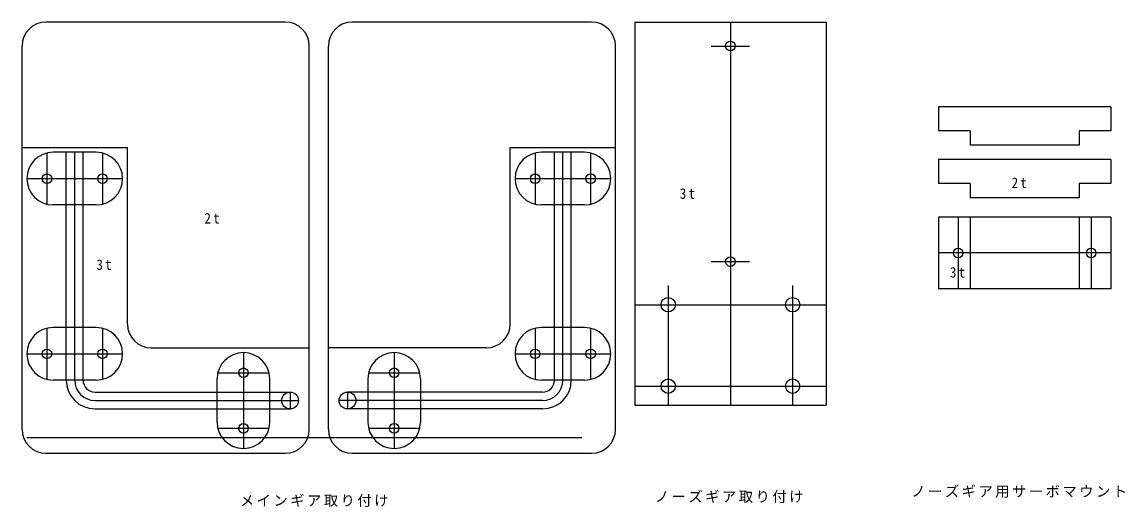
# Model space of a CAD drawing. Units: millimetres on the paper. Extents: x -117 to 113, y -29 to 72.
import ezdxf

# ---------------------------------------------------------------- set-up
doc = ezdxf.new("R2010")
doc.units = ezdxf.units.MM
doc.layers.add('0-0', color=7, linetype='Continuous')
doc.styles.add('ＭＳ ゴシック', font='')
doc.styles.get('ＭＳ ゴシック').set_extended_font_data('MS Gothic')

msp = doc.modelspace()

# ---------------------------------------------------------------- linework, layer by layer
at = {"layer": '0-0'}
for p, q in [((-62.12, 72.397), (-112.12, 72.397)), ((1.88, 72.397), (-48.12, 72.397)), ((10.88, 72.397), (10.88, -7.603)), ((10.88, 72.397), (50.88, 72.397)), ((30.88, 72.397), (30.88, -7.603)), ((50.88, 72.397), (50.88, -7.603)), ((-117.12, -12.603), (-117.12, 67.397)), ((-57.12, -12.603), (-57.12, 67.397)), ((-53.12, -12.603), (-53.12, 67.397)), ((6.88, -12.603), (6.88, 67.397)), ((26.88, 67.397), (34.88, 67.397)), ((110.358, 54.703), (74.358, 54.703)), ((74.358, 54.703), (74.358, 49.703)), ((110.358, 54.703), (110.358, 49.703)), ((80.958, 49.703), (74.358, 49.703)), ((80.958, 49.703), (80.958, 46.703)), ((110.358, 49.703), (103.758, 49.703)), ((103.758, 49.703), (103.758, 46.703)), ((-117.12, 46.22), (-95.12, 46.22)), ((-95.12, 9.397), (-95.12, 46.22)), ((-15.12, 46.22), (6.88, 46.22)), ((-15.12, 9.397), (-15.12, 46.22)), ((103.758, 46.703), (80.958, 46.703)), ((-111.92, 45.065), (-111.92, 34.376)), ((-101.62, 45.22), (-110.62, 45.22)), ((-107.87, -2.353), (-107.87, 45.22)), ((-106.12, -2.353), (-106.12, 45.22)), ((-104.37, -2.353), (-104.37, 45.22)), ((-100.32, 45.065), (-100.32, 34.376)), ((-9.92, 45.065), (-9.92, 34.376)), ((0.38, 45.22), (-8.62, 45.22)), ((-5.87, -2.353), (-5.87, 45.22)), ((-4.12, -2.353), (-4.12, 45.22)), ((-2.37, -2.353), (-2.37, 45.22)), ((1.68, 45.065), (1.68, 34.376)), ((110.358, 43.703), (74.358, 43.703)), ((74.358, 43.703), (74.358, 38.703)), ((110.358, 43.703), (110.358, 38.703)), ((-116.12, 39.72), (-96.12, 39.72)), ((-14.12, 39.72), (5.88, 39.72)), ((80.958, 38.703), (74.358, 38.703)), ((80.958, 38.703), (80.958, 35.703)), ((103.758, 38.703), (103.758, 35.703)), ((110.358, 38.703), (103.758, 38.703)), ((103.758, 35.703), (80.958, 35.703)), ((-101.62, 34.22), (-110.62, 34.22)), ((0.38, 34.22), (-8.62, 34.22)), ((110.358, 31.703), (74.358, 31.703)), ((74.358, 31.703), (74.358, 16.703)), ((78.458, 31.703), (78.458, 16.703)), ((80.958, 31.703), (80.958, 16.703)), ((103.758, 31.703), (103.758, 16.703)), ((106.258, 31.703), (106.258, 16.703)), ((110.358, 31.703), (110.358, 16.703)), ((110.358, 24.203), (74.358, 24.203)), ((26.88, 22.397), (34.88, 22.397)), ((17.88, 17.397), (17.88, -7.603)), ((43.88, 17.397), (43.88, -7.603)), ((110.358, 16.703), (74.358, 16.703)), ((10.88, 13.397), (50.88, 13.397)), ((-111.92, 8.491), (-111.92, -2.197)), ((-101.62, 8.647), (-110.62, 8.647)), ((-100.32, 8.491), (-100.32, -2.197)), ((-9.92, 8.491), (-9.92, -2.197)), ((0.38, 8.647), (-8.62, 8.647)), ((1.68, 8.491), (1.68, -2.197)), ((-116.12, 3.147), (-96.12, 3.147)), ((-90.12, 4.397), (-57.12, 4.397)), ((-70.87, 3.397), (-70.87, -16.603)), ((-20.12, 4.397), (-53.12, 4.397)), ((-39.37, 3.397), (-39.37, -16.603)), ((-14.12, 3.147), (5.88, 3.147)), ((-76.37, -11.103), (-76.37, -2.103)), ((-76.214, -0.803), (-65.526, -0.803)), ((-65.37, -11.103), (-65.37, -2.103)), ((-44.87, -2.103), (-44.87, -11.103)), ((-44.714, -0.803), (-34.026, -0.803)), ((-33.87, -2.103), (-33.87, -11.103)), ((-101.62, -2.353), (-110.62, -2.353)), ((0.38, -2.353), (-8.62, -2.353)), ((10.88, -3.603), (50.88, -3.603)), ((-101.87, -4.853), (-61.12, -4.853)), ((-101.87, -6.603), (-59.37, -6.603)), ((-61.12, -4.853), (-61.12, -8.353)), ((-8.37, -6.603), (-50.87, -6.603)), ((-49.12, -4.853), (-49.12, -8.353)), ((-8.37, -4.853), (-49.12, -4.853)), ((-101.87, -8.353), (-61.12, -8.353)), ((-8.37, -8.353), (-49.12, -8.353)), ((10.88, -7.603), (50.88, -7.603)), ((-76.214, -12.403), (-65.526, -12.403)), ((-44.714, -12.403), (-34.026, -12.403)), ((-116.131, -14.331), (-0.131, -14.331)), ((-112.12, -17.603), (-62.12, -17.603)), ((-48.12, -17.603), (1.88, -17.603))]:
    msp.add_line(p, q, dxfattribs=at)
for centre, radius in [((30.88, 67.397), 1), ((-111.92, 39.72), 1), ((-100.32, 39.72), 1), ((-9.92, 39.72), 1), ((1.68, 39.72), 1), ((30.88, 22.397), 1), ((78.458, 24.203), 1), ((106.258, 24.203), 1), ((17.88, 13.397), 1.5), ((43.88, 13.397), 1.5), ((-111.92, 3.147), 1), ((-100.32, 3.147), 1), ((-9.92, 3.147), 1), ((1.68, 3.147), 1), ((-70.87, -0.803), 1), ((-39.37, -0.803), 1), ((17.88, -3.603), 1.5), ((43.88, -3.603), 1.5), ((-61.12, -6.603), 1.75), ((-49.12, -6.603), 1.75), ((-70.87, -12.403), 1), ((-39.37, -12.403), 1)]:
    msp.add_circle(centre, radius, dxfattribs=at)
for centre, radius, start, end in [((-112.12, 67.397), 5, 90, 180), ((-62.12, 67.397), 5, 0, 90), ((-48.12, 67.397), 5, 90, 180), ((1.88, 67.397), 5, 0, 90), ((-110.62, 39.72), 5.5, 90, 180), ((-101.62, 39.72), 5.5, 0, 90), ((-8.62, 39.72), 5.5, 90, 180), ((0.38, 39.72), 5.5, 0, 90), ((-110.62, 39.72), 5.5, 180, 270), ((-101.62, 39.72), 5.5, 270, 0), ((-8.62, 39.72), 5.5, 180, 270), ((0.38, 39.72), 5.5, 270, 0), ((-90.12, 9.397), 5, 180, 270), ((-20.12, 9.397), 5, 270, 0), ((-110.62, 3.147), 5.5, 90, 180), ((-101.62, 3.147), 5.5, 0, 90), ((-8.62, 3.147), 5.5, 90, 180), ((0.38, 3.147), 5.5, 0, 90), ((-110.62, 3.147), 5.5, 180, 270), ((-101.62, 3.147), 5.5, 270, 0), ((-70.87, -2.103), 5.5, 90, 180), ((-70.87, -2.103), 5.5, 0, 90), ((-39.37, -2.103), 5.5, 90, 180), ((-39.37, -2.103), 5.5, 0, 90), ((-8.62, 3.147), 5.5, 180, 270), ((0.38, 3.147), 5.5, 270, 0), ((-101.87, -2.353), 6, 180, 270), ((-101.87, -2.353), 4.25, 180, 270), ((-101.87, -2.353), 2.5, 180, 270), ((-8.37, -2.353), 2.5, 270, 0), ((-8.37, -2.353), 4.25, 270, 0), ((-8.37, -2.353), 6, 270, 0), ((-70.87, -11.103), 5.5, 180, 270), ((-70.87, -11.103), 5.5, 270, 0), ((-39.37, -11.103), 5.5, 180, 270), ((-39.37, -11.103), 5.5, 270, 0), ((-112.12, -12.603), 5, 180, 270), ((-62.12, -12.603), 5, 270, 0), ((-48.12, -12.603), 5, 180, 270), ((1.88, -12.603), 5, 270, 0)]:
    msp.add_arc(centre, radius, start, end, dxfattribs=at)

# ---------------------------------------------------------------- texts
at = {"layer": '0-0', "char_height": 2.199, "attachment_point": 7, "style": 'ＭＳ ゴシック'}
for s, insert in [('\\T1.36;\\W0.9;2t', (89.648, 37.73)), ('\\T1.36;\\W0.9;3t', (20.316, 35.472)), ('\\T1.36;\\W0.9;2t', (-79.007, 30.313)), ('\\T1.36;\\W0.9;3t', (-101.58, 20.638)), ('\\T1.36;\\W0.9;3t', (76.749, 19.026)), ('\\T1.17;ノーズギア取り付け', (15.079, -28.004)), ('\\T1.17;ノーズギア用サーボマウント', (68.663, -26.927)), ('\\T1.17;メインギア取り付け', (-71.625, -28.811))]:
    msp.add_mtext(s, dxfattribs=dict(at, insert=insert))

doc.saveas('drawing.dxf')
